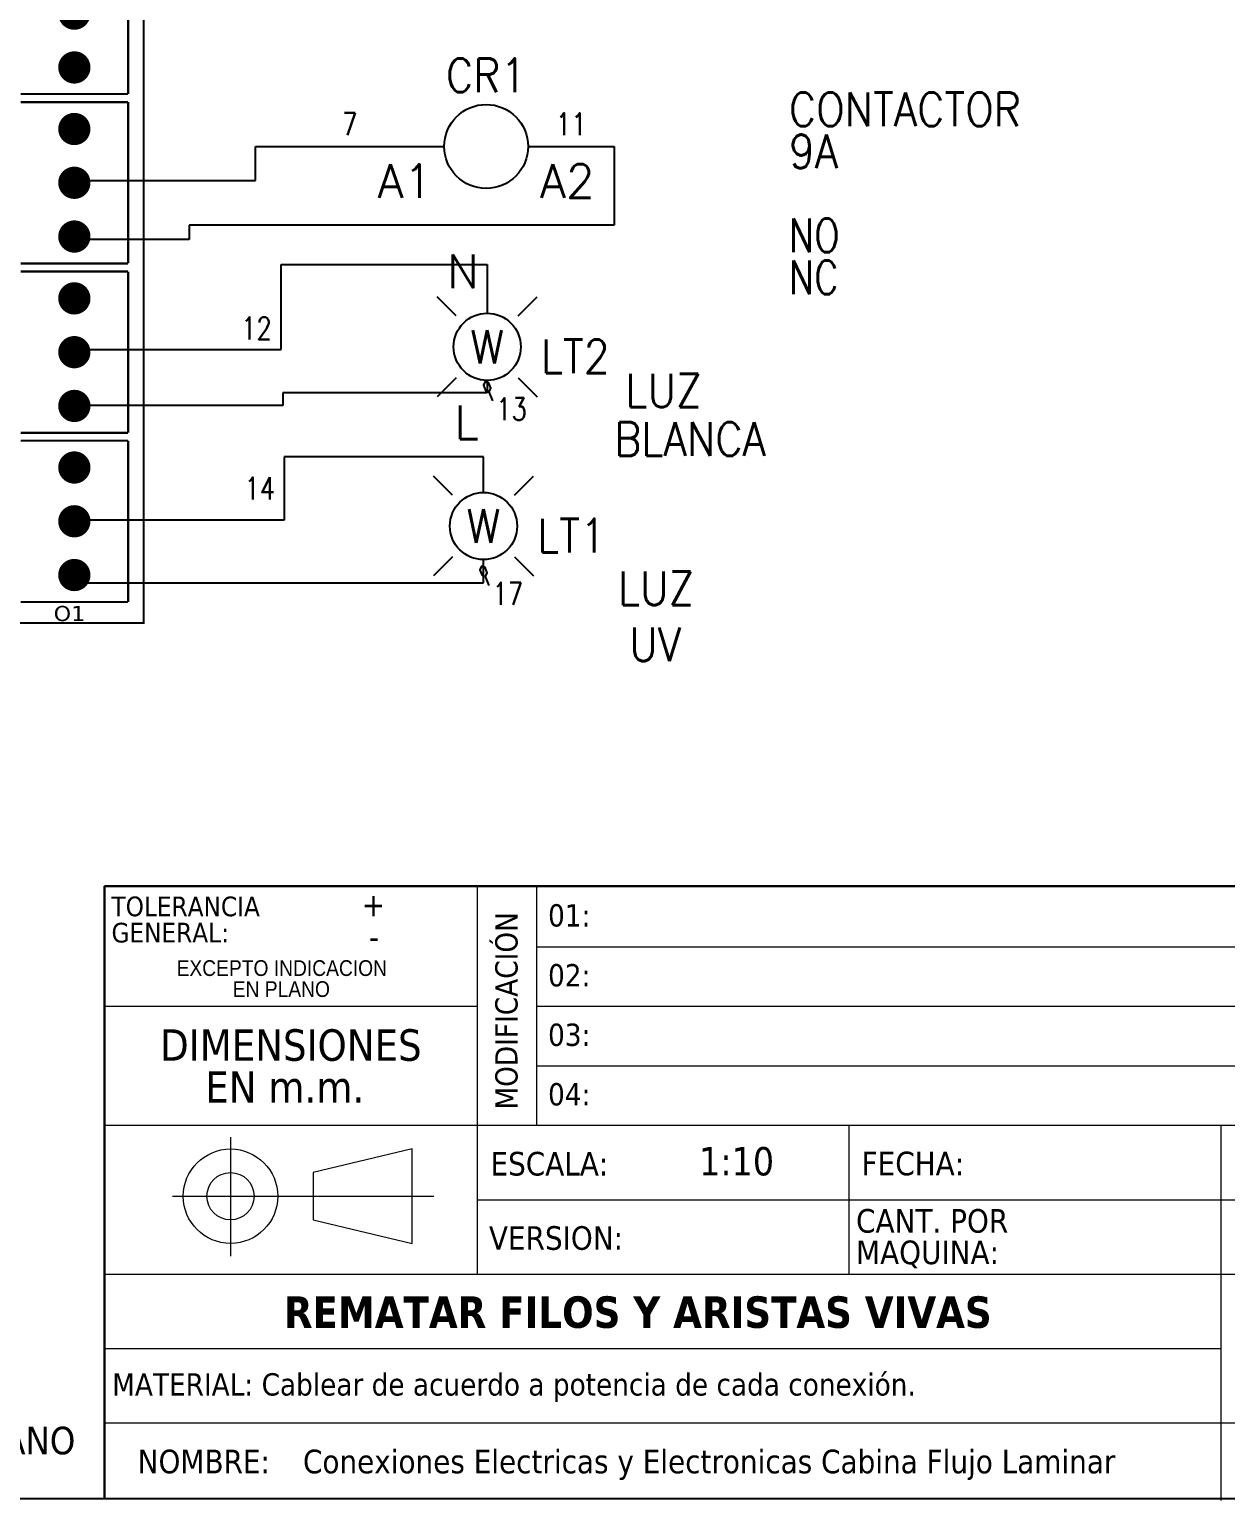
# Model space of a CAD drawing. Header units: millimetres. Extents: x 123.5 to 144.3, y 105.4 to 121.6.
# Drawn here: x 133.04 to 139.72, y 105.39 to 113.6 of the extents above; entities that cross this region are included whole.
import ezdxf
from ezdxf.enums import TextEntityAlignment as Align

# ---------------------------------------------------------------- set-up
doc = ezdxf.new("R2010")
doc.units = ezdxf.units.MM
doc.linetypes.add('CENTERX2', pattern=[20.32, 12.7, -2.54, 2.54, -2.54])
for name, color, linetype in [('12632256', 7, 'Continuous'), ('BLK_12AWG', 7, 'Continuous'), ('CONTORNO', 179, 'Continuous'), ('DESC', 250, 'Continuous'), ('MISC', 7, 'Continuous'), ('SYMS', 7, 'Continuous'), ('TAGS', 250, 'Continuous'), ('TERMS', 250, 'Continuous'), ('WIRES', 7, 'Continuous')]:
    doc.layers.add(name, color=color, linetype=linetype)
doc.layers.add('WIRENO', color=7, linetype='Continuous', true_color=0x000000)
doc.styles.add('SLDTEXTSTYLE0', font='tahoma.ttf')
doc.styles.add('SLDTEXTSTYLE1', font='')
doc.styles.add('SLDTEXTSTYLE2', font='GOTHIC.TTF', dxfattribs={"width": 0.913})
doc.styles.get("Standard").update_dxf_attribs({"font": 'tahoma.ttf'})
doc.styles.add('WD', font='romans.shx')
doc.styles.get('SLDTEXTSTYLE1').set_extended_font_data('Tahoma', bold=True)

# ---------------------------------------------------------------- blocks, each defined once
blk = doc.blocks.new('SW_NOTE_0')
at = {"layer": 'CONTORNO', "color": 0, "attachment_point": 2, "style": 'SLDTEXTSTYLE2'}
for s, insert, char_height in [('EXCEPTO INDICACION', (7.574, 1.352), 1.05833), ('EN PLANO', (7.543, -0.059), 1.0583)]:
    blk.add_mtext(s, dxfattribs=dict(at, insert=insert, char_height=char_height))
blk = doc.blocks.new('SW_NOTE_1')
at = {"layer": 'CONTORNO', "color": 0, "attachment_point": 2, "style": 'SLDTEXTSTYLE0'}
for s, insert, char_height in [('DIMENSIONES ', (9.426, 2.688), 2.11667), ('EN m.m.', (9.017, -0.134), 2.1167)]:
    blk.add_mtext(s, dxfattribs=dict(at, insert=insert, char_height=char_height))
blk = doc.blocks.new('SW_NOTE_3')
at = {"color": 0, "linetype": 'Continuous', "lineweight": 0, "attachment_point": 1, "style": 'SLDTEXTSTYLE0'}
for s, insert, char_height in [('TOLERANCIA ', (0, 1.68), 1.32292), ('GENERAL:', (0, -0.084), 1.3229)]:
    blk.add_mtext(s, dxfattribs=dict(at, insert=insert, char_height=char_height))
blk = doc.blocks.new('SW_NOTE_4')
at = {"color": 0, "linetype": 'Continuous', "lineweight": 0, "char_height": 1.5875, "attachment_point": 1, "style": 'SLDTEXTSTYLE0'}
for s, insert in [('CANT. POR ', (0, 2.016)), ('MAQUINA:', (0, -0.1))]:
    blk.add_mtext(s, dxfattribs=dict(at, insert=insert))
blk = doc.blocks.new('EPAD')
at = {"const_width": 0.5}
blk.add_lwpolyline([(-0.25, 0, 1), (0.25, 0, 1)], format="xyb", close=True, dxfattribs=at)
blk = doc.blocks.new('TarjetaElec')
at = {"const_width": 0.008}
for points in [[(149.0406, 100.3538), (154.0006, 100.3538), (154.0006, 104.4678), (149.0406, 104.4678), (149.0406, 100.3538)], [(153.9426, 102.3208), (153.9426, 102.9198)], [(153.5426, 102.3208), (153.9426, 102.3208)], [(153.5426, 102.2908), (153.9426, 102.2908)], [(153.9426, 101.6908), (153.9426, 102.2908)], [(153.5426, 101.6908), (153.9426, 101.6908)], [(153.5426, 101.6608), (153.9426, 101.6608)], [(153.9426, 101.0608), (153.9426, 101.6608)], [(153.5426, 101.0608), (153.9426, 101.0608)], [(153.5426, 101.0318), (153.9426, 101.0318)], [(153.9426, 100.4318), (153.9426, 101.0318)], [(153.5426, 100.4318), (153.9426, 100.4318)]]:
    blk.add_lwpolyline(points, dxfattribs=at)
for centre in [(153.7426, 102.4198), (153.7426, 102.1908), (153.7426, 101.9908), (153.7426, 101.7908), (153.7426, 101.5608), (153.7426, 101.3608), (153.7426, 101.1608), (153.7426, 100.9318), (153.7426, 100.7318), (153.7426, 100.5318)]:
    blk.add_circle(centre, 0.03)
at = {"xscale": 0.12, "yscale": 0.12}
for p in [(153.7426, 102.6198), (153.7426, 102.4198), (153.7426, 102.1908), (153.7426, 101.9908), (153.7426, 101.7908), (153.7426, 101.5608), (153.7426, 101.3608), (153.7426, 101.1608), (153.7426, 100.9318), (153.7426, 100.7318), (153.7426, 100.5318)]:
    blk.add_blockref('EPAD', p, dxfattribs=at)
at = {"layer": '12632256', "width": 1.25}
blk.add_text('O1', height=0.056, dxfattribs=at).set_placement((153.6656, 100.3608))
blk = doc.blocks.new('VLT1W')
for p, q in [((-0.1149, 0.1149), (-0.1856, 0.1856)), ((0.1149, 0.1149), (0.1856, 0.1856)), ((-0.1149, -0.1149), (-0.1856, -0.1856)), ((0.1149, -0.1149), (0.1856, -0.1856))]:
    blk.add_line(p, q)
blk.add_circle((0, 0), 0.125)
at = {"linetype": 'Continuous', "style": 'WD'}
for tag, height, flags, p in [('TERM01', 0.125, 8, (-0.0312, 0.2188)), ('MFG', 0.01, 9, (-0.2211, -0.1494)), ('CAT', 0.01, 9, (-0.2211, -0.1343))]:
    blk.add_attdef(tag, text='', height=height, dxfattribs=dict(at, flags=flags)).set_placement(p, align=Align.RIGHT)
at = {"style": 'WD', "flags": 1}
for tag, p in [('X2TERM01', (0, 0.125)), ('X8TERM02', (0, -0.125))]:
    blk.add_attdef(tag, p, '', height=0.0125, dxfattribs=at)
at = {"style": 'WD'}
blk.add_attdef('COLOR', text='', height=0.125, dxfattribs=at).set_placement((0, 0), align=Align.MIDDLE)
for tag, p, width in [('TAG1', (0.2, -0.0979), 0.9), ('DESC1', (-0.256, -0.9315), 0.9), ('WDTAGALT', (-0.25, -1.25), 0.7)]:
    blk.add_attdef(tag, p, '', height=0.125, dxfattribs=dict(at, width=width))
at = {"linetype": 'Continuous', "style": 'WD', "flags": 9}
blk.add_attdef('ASSYCODE', text='', height=0.01, dxfattribs=at).set_placement((-0.2399, -0.0934), align=Align.CENTER)
at = {"style": 'WD', "flags": 9}
blk.add_attdef('FAMILY', text='', height=0.01, dxfattribs=at).set_placement((-0.2191, -0.1166), align=Align.RIGHT)
at = {"style": 'WD'}
for tag, width, p in [('INST', 0.7, (0.2812, -0.1471)), ('LOC', 0.7, (0.2812, -0.3167)), ('DESC2', 0.9, (-0.256, -0.9627))]:
    blk.add_attdef(tag, text='', height=0.125, dxfattribs=dict(at, width=width)).set_placement(p, align=Align.TOP_LEFT)
at = {"linetype": 'Continuous', "style": 'WD', "flags": 8}
blk.add_attdef('TERM02', text='', height=0.125, dxfattribs=at).set_placement((-0.0312, -0.2188), align=Align.TOP_RIGHT)
blk = doc.blocks.new('WD_WNH')
at = {"linetype": 'Continuous', "style": 'WD', "width": 0.8}
blk.add_attdef('WIRENO', text='', height=0.125, dxfattribs=at).set_placement((0, 0.0625), align=Align.CENTER)
at = {"style": 'WD', "flags": 1}
for tag, p in [('W01USER', (0, 0.0781)), ('W02USER', (0, 0.0703)), ('W03USER', (0, 0.0625)), ('W04USER', (0, 0.0547)), ('W05USER', (0, 0.0469)), ('W06USER', (0, 0.0391)), ('W07USER', (0, 0.0312)), ('W08USER', (0, 0.0234)), ('W09USER', (0, 0.0156)), ('W10USER', (0, 0.0078))]:
    blk.add_attdef(tag, text='', height=0.005, dxfattribs=at).set_placement(p, align=Align.CENTER)
blk = doc.blocks.new('WD_WNV')
at = {"style": 'WD', "flags": 1}
for tag, p in [('W01USER', (-0.0625, 0.0938)), ('W02USER', (-0.0625, 0.0859)), ('W03USER', (-0.0625, 0.0781)), ('W04USER', (-0.0625, 0.0703)), ('W05USER', (-0.0625, 0.0625)), ('W06USER', (-0.0625, 0.0547)), ('W07USER', (-0.0625, 0.0469)), ('W08USER', (-0.0625, 0.0391)), ('W09USER', (-0.0625, 0.0312)), ('W10USER', (-0.0625, 0.0234))]:
    blk.add_attdef(tag, text='', height=0.005, dxfattribs=at).set_placement(p, align=Align.CENTER)
at = {"linetype": 'Continuous', "style": 'WD', "width": 0.8}
blk.add_attdef('WIRENO', text='', height=0.125, dxfattribs=at).set_placement((-0.05, 0), align=Align.MIDDLE_RIGHT)
blk = doc.blocks.new('HCR1')
blk.add_circle((0, 0), 0.1562)
at = {"style": 'WD'}
for tag, width, p in [('INST', 0.7, (0.0055, 0.5282)), ('LOC', 0.7, (0.0055, 0.3586)), ('TAG1', 0.9, (0, 0.2024))]:
    blk.add_attdef(tag, text='', height=0.125, dxfattribs=dict(at, width=width)).set_placement(p, align=Align.CENTER)
at = {"style": 'WD', "flags": 9}
blk.add_attdef('FAMILY', text='', height=0.01, dxfattribs=at).set_placement((-0.0053, 0.1698), align=Align.CENTER)
at = {"linetype": 'Continuous', "style": 'WD', "flags": 1}
for tag, p in [('CAT', (0, 0.1593)), ('MFG', (0, 0.1404))]:
    blk.add_attdef(tag, text='', height=0.01, dxfattribs=at).set_placement(p, align=Align.MIDDLE)
at = {"style": 'WD'}
for tag, p, width in [('DESC1', (1.126, 0.0757), 0.9), ('DESC2', (1.126, -0.0806), 0.9), ('DESC3', (1.126, -0.2368), 0.9), ('XREFNO', (1.3591, -0.3931), 0.8), ('XREFNC', (1.3591, -0.5493), 0.8)]:
    blk.add_attdef(tag, p, '', height=0.125, dxfattribs=dict(at, width=width))
at = {"linetype": 'Continuous', "style": 'WD', "flags": 9}
blk.add_attdef('ASSYCODE', text='', height=0.01, dxfattribs=at).set_placement((0, 0.125), align=Align.CENTER)
at = {"style": 'WD', "flags": 1}
for tag, p in [('X4TERM01', (-0.1562, 0)), ('X1TERM02', (0.1562, 0))]:
    blk.add_attdef(tag, p, '', height=0.0125, dxfattribs=at)
at = {"linetype": 'Continuous', "style": 'WD'}
blk.add_attdef('TERM01', text='', height=0.125, dxfattribs=at).set_placement((-0.2, -0.0662), align=Align.TOP_RIGHT)
blk.add_attdef('TERM02', text='', height=0.125, dxfattribs=at).set_placement((0.2, -0.0662), align=Align.TOP_LEFT)
at = {"style": 'WD', "width": 0.8, "flags": 8}
for tag, p in [('NO', (1.126, -0.3931)), ('NC', (1.126, -0.5493))]:
    blk.add_attdef(tag, p, '', height=0.125, dxfattribs=at)

msp = doc.modelspace()

# ---------------------------------------------------------------- linework, layer by layer
at = {"color": 7, "linetype": 'Continuous', "lineweight": 30}
for p, q in [((144.2555, 108.8229), (133.462, 108.8229)), ((133.462, 108.8229), (133.462, 105.4055))]:
    msp.add_line(p, q, dxfattribs=at)
at = {"color": 7, "linetype": 'Continuous', "lineweight": 0}
for p, q in [((135.5405, 108.8229), (135.5405, 106.6563)), ((135.8725, 108.8229), (135.8725, 107.4863)), ((144.2555, 108.4823), (135.8725, 108.4823)), ((135.5405, 108.1503), (133.462, 108.1503)), ((144.2555, 108.1503), (135.8725, 108.1503)), ((144.2555, 107.8183), (135.8725, 107.8183)), ((144.2555, 107.4863), (133.4655, 107.4863)), ((137.6155, 107.4863), (137.6155, 106.6563)), ((139.6906, 107.4863), (139.6906, 105.3945)), ((135.1787, 107.356), (134.6253, 107.2242)), ((135.1787, 106.8289), (135.1787, 107.356)), ((134.6253, 107.2242), (134.6253, 106.9607)), ((141.7655, 107.0713), (135.5405, 107.0713)), ((134.6253, 106.9607), (135.1787, 106.8289)), ((141.7655, 106.6563), (133.4651, 106.6563)), ((139.6906, 106.2413), (133.4651, 106.2413)), ((144.2555, 105.8263), (133.4651, 105.8263))]:
    msp.add_line(p, q, dxfattribs=at)
at = {"color": 7, "linetype": 'CENTERX2', "lineweight": 0}
for p, q in [((134.1649, 107.4215), (134.1649, 106.7583)), ((133.8413, 107.0925), (135.2995, 107.0925)), ((133.462, 105.4055), (144.2555, 105.4055))]:
    msp.add_line(p, q, dxfattribs=at)
at = {"color": 7, "linetype": 'Continuous'}
msp.add_line((123.5055, 105.4055), (144.2555, 105.4055), dxfattribs=at)
at = {"color": 7, "linetype": 'Continuous', "lineweight": 0}
for radius in [0.2635, 0.1318]:
    msp.add_circle((134.1649, 107.0925), radius, dxfattribs=at)
at = {"layer": 'WIRENO'}
for points in [[(135.6286, 111.5299), (135.6087, 111.5795), (135.6174, 111.5998), (135.6058, 111.6288), (135.5855, 111.6375), (135.5768, 111.6172), (135.5884, 111.5882), (135.5986, 111.5839)], [(135.6077, 110.5002), (135.5879, 110.5498), (135.5966, 110.5701), (135.585, 110.5991), (135.5647, 110.6078), (135.556, 110.5875), (135.5676, 110.5585), (135.5777, 110.5541)]]:
    msp.add_lwpolyline(points, dxfattribs=at)
at = {"layer": 'WIRES'}
for p, q in [((134.3037, 112.7592), (134.3037, 112.9488)), ((134.3037, 112.9488), (135.3569, 112.9488)), ((135.8257, 112.9488), (136.3063, 112.9488)), ((136.3063, 112.9488), (136.3063, 112.5097)), ((133.2504, 112.7592), (134.3037, 112.7592)), ((133.3141, 112.4307), (133.3141, 112.457)), ((136.3063, 112.5097), (133.9337, 112.5097)), ((133.9337, 112.5097), (133.9337, 112.4307)), ((133.9337, 112.4307), (133.3141, 112.4307)), ((134.4476, 111.8159), (134.4476, 112.2897)), ((134.4476, 112.2897), (135.5971, 112.2897)), ((135.5971, 112.2897), (135.5971, 112.0185)), ((133.3361, 111.8159), (134.4476, 111.8159)), ((135.5971, 111.6435), (135.5971, 111.5735)), ((135.5971, 111.5735), (134.4568, 111.5735)), ((134.4568, 111.5735), (134.4568, 111.5036)), ((134.4568, 111.5036), (133.3164, 111.5036)), ((135.5763, 111.217), (134.464, 111.217)), ((134.464, 111.217), (134.464, 110.8649)), ((135.5763, 111.0187), (135.5763, 111.217)), ((134.464, 110.8649), (133.2754, 110.8649)), ((135.5763, 110.5139), (135.5763, 110.6437)), ((133.2838, 110.5139), (135.5763, 110.5139))]:
    msp.add_line(p, q, dxfattribs=at)

# ---------------------------------------------------------------- block references
at = {"color": 7, "linetype": 'Continuous', "lineweight": 0, "xscale": 0.083, "yscale": 0.083, "zscale": 0.083}
for name, p in [('SW_NOTE_3', (133.5008, 108.6248)), ('SW_NOTE_4', (137.6551, 106.8535))]:
    msp.add_blockref(name, p, dxfattribs=at)
at = {"layer": 'BLK_12AWG', "xscale": 1.5, "yscale": 1.5, "zscale": 1.5}
msp.add_blockref('TarjetaElec', (-97.3203, -40.2399), dxfattribs=at)
at = {"layer": 'CONTORNO', "xscale": 0.083, "yscale": 0.083, "zscale": 0.083}
msp.add_blockref('SW_NOTE_0', (133.8224, 108.2968), dxfattribs=at)
at = {"layer": 'CONTORNO', "color": 7, "xscale": 0.083, "yscale": 0.083, "zscale": 0.083}
msp.add_blockref('SW_NOTE_1', (133.7193, 107.8007), dxfattribs=at)
at = {"layer": 'SYMS'}
ref = msp.add_blockref('HCR1', (135.5913, 112.9488), dxfattribs=dict(at, xscale=1.5, yscale=1.5, zscale=1.5))
ref.add_attrib('NC', 'NC', (137.2804, 112.1248), dxfattribs={"layer": 'MISC', "height": 0.1875, "style": 'WD', "width": 0.8, "flags": 8})
ref.add_attrib('NO', 'NO', (137.2804, 112.3591), dxfattribs={"layer": 'MISC', "height": 0.1875, "style": 'WD', "width": 0.8, "flags": 8})
ref.add_attrib('TERM02', 'A2', dxfattribs={"layer": 'TERMS', "linetype": 'Continuous', "height": 0.1875, "style": 'WD'}).set_placement((135.8913, 112.8495), align=Align.TOP_LEFT)
ref.add_attrib('TERM01', 'A1', dxfattribs={"layer": 'TERMS', "linetype": 'Continuous', "height": 0.1875, "style": 'WD'}).set_placement((135.2913, 112.8495), align=Align.TOP_RIGHT)
ref.add_attrib('DESC2', '9A', (137.2804, 112.8279), dxfattribs={"layer": 'DESC', "height": 0.1875, "style": 'WD', "width": 0.9})
ref.add_attrib('DESC1', 'CONTACTOR', (137.2804, 113.0623), dxfattribs={"layer": 'DESC', "height": 0.1875, "style": 'WD', "width": 0.9})
ref.add_attrib('TAG1', 'CR1', dxfattribs={"layer": 'TAGS', "height": 0.1875, "style": 'WD', "width": 0.9}).set_placement((135.5913, 113.2524), align=Align.CENTER)
ref = msp.add_blockref('VLT1W', (135.5971, 111.831), dxfattribs=dict(at, xscale=1.5, yscale=1.5, zscale=1.5))
ref.add_attrib('TERM02', 'L', dxfattribs={"layer": 'TERMS', "linetype": 'Continuous', "height": 0.1875, "style": 'WD', "flags": 8}).set_placement((135.5503, 111.5029), align=Align.TOP_RIGHT)
ref.add_attrib('TERM01', 'N', dxfattribs={"layer": 'TERMS', "linetype": 'Continuous', "height": 0.1875, "style": 'WD', "flags": 8}).set_placement((135.5503, 112.1591), align=Align.RIGHT)
ref.add_attrib('TAG1', 'LT2', (135.8971, 111.6841), dxfattribs={"layer": 'TAGS', "height": 0.1875, "style": 'WD', "width": 0.9})
ref.add_attrib('DESC2', 'BLANCA', dxfattribs={"layer": 'DESC', "height": 0.1875, "style": 'WD', "width": 0.9}).set_placement((136.3059, 111.4104), align=Align.TOP_LEFT)
ref.add_attrib('DESC1', 'LUZ', (136.3685, 111.4937), dxfattribs={"layer": 'DESC', "height": 0.1875, "style": 'WD', "width": 0.9})
ref.add_attrib('COLOR', 'W', dxfattribs={"layer": 'MISC', "height": 0.1875, "style": 'WD'}).set_placement((135.5971, 111.831), align=Align.MIDDLE)
ref = msp.add_blockref('VLT1W', (135.5763, 110.8312), dxfattribs=dict(at, xscale=1.5, yscale=1.5, zscale=1.5))
ref.add_attrib('TAG1', 'LT1', (135.8763, 110.6843), dxfattribs={"layer": 'TAGS', "height": 0.1875, "style": 'WD', "width": 0.9})
ref.add_attrib('DESC2', 'UV', dxfattribs={"layer": 'DESC', "height": 0.1875, "style": 'WD', "width": 0.9}).set_placement((136.3893, 110.2647), align=Align.TOP_LEFT)
ref.add_attrib('DESC1', 'LUZ', (136.3268, 110.3897), dxfattribs={"layer": 'DESC', "height": 0.1875, "style": 'WD', "width": 0.9})
ref.add_attrib('COLOR', 'W', dxfattribs={"layer": 'MISC', "height": 0.1875, "style": 'WD'}).set_placement((135.5763, 110.8312), align=Align.MIDDLE)
at = {"layer": 'WIRENO'}
ref = msp.add_blockref('WD_WNH', (134.8303, 112.9488), dxfattribs=at)
ref.add_attrib('WIRENO', '7', dxfattribs={"linetype": 'Continuous', "height": 0.125, "style": 'WD', "width": 0.8}).set_placement((134.8303, 113.0113), align=Align.CENTER)
ref = msp.add_blockref('WD_WNH', (136.066, 112.9488), dxfattribs=at)
ref.add_attrib('WIRENO', '11', dxfattribs={"linetype": 'Continuous', "height": 0.125, "style": 'WD', "width": 0.8}).set_placement((136.066, 113.0113), align=Align.CENTER)
ref = msp.add_blockref('WD_WNH', (135.0224, 112.2897), dxfattribs=at)
ref.add_attrib('WIRENO', '12', dxfattribs={"linetype": 'Continuous', "height": 0.125, "style": 'WD', "width": 0.8}).set_placement((134.3097, 111.8722), align=Align.CENTER)
ref = msp.add_blockref('WD_WNV', (135.5971, 111.6085), dxfattribs=at)
ref.add_attrib('WIRENO', '13', dxfattribs={"linetype": 'Continuous', "height": 0.125, "style": 'WD', "width": 0.8}).set_placement((135.6471, 111.4835), align=Align.MIDDLE_LEFT)
ref = msp.add_blockref('WD_WNV', (134.464, 111.0409), dxfattribs=at)
ref.add_attrib('WIRENO', '14', dxfattribs={"linetype": 'Continuous', "height": 0.125, "style": 'WD', "width": 0.8}).set_placement((134.414, 111.0409), align=Align.MIDDLE_RIGHT)
ref = msp.add_blockref('WD_WNV', (135.5763, 110.5788), dxfattribs=at)
ref.add_attrib('WIRENO', '17', dxfattribs={"linetype": 'Continuous', "height": 0.125, "style": 'WD', "width": 0.8}).set_placement((135.6263, 110.4538), align=Align.MIDDLE_LEFT)

# ---------------------------------------------------------------- texts
at = {"color": 7, "linetype": 'Continuous', "lineweight": 0, "style": 'SLDTEXTSTYLE0'}
for s, insert, char_height, attachment_point in [('+ ', (135.0274, 108.7861), 0.13176, 3), ('01:', (135.9367, 108.7216), 0.1245, 1), ('- ', (134.9928, 108.6066), 0.13176, 3), ('02:', (135.9367, 108.3875), 0.1245, 1), ('03:', (135.9367, 108.0555), 0.1245, 1), ('04:', (135.9367, 107.7235), 0.1245, 1), ('ESCALA:', (135.6156, 107.3397), 0.13176, 1), ('FECHA:', (137.6861, 107.341), 0.13176, 1), ('VERSION:', (135.6068, 106.9253), 0.13176, 1), ('MATERIAL: Cablear de acuerdo a potencia de cada conexión.', (133.5048, 106.1049), 0.1245, 1), ('\\pi-0.39529,l0.52705,t1.0541;NOMBRE:^IConexiones Electricas y Electronicas Cabina Flujo Laminar ', (133.5151, 105.6784), 0.131763, 1)]:
    msp.add_mtext(s, dxfattribs=dict(at, insert=insert, char_height=char_height, attachment_point=attachment_point))
at = {"color": 7, "linetype": 'Continuous', "lineweight": 0, "insert": (135.642, 107.5759), "char_height": 0.1245, "attachment_point": 1, "rotation": 90, "style": 'SLDTEXTSTYLE0'}
msp.add_mtext('MODIFICACIÓN', dxfattribs=at)
at = {"layer": 'CONTORNO', "color": 7}
for s, insert, char_height, attachment_point, style in [('1:10', (136.9884, 107.3667), 0.15812, 2, 'SLDTEXTSTYLE0'), ('REMATAR FILOS Y ARISTAS VIVAS', (136.4372, 106.5337), 0.175683, 2, 'SLDTEXTSTYLE1'), ('EXCEPTO INDICACION EN PLANO', (133.2995, 105.8064), 0.153723, 3, 'SLDTEXTSTYLE0')]:
    msp.add_mtext(s, dxfattribs=dict(at, insert=insert, char_height=char_height, attachment_point=attachment_point, style=style))

doc.saveas('drawing.dxf')
